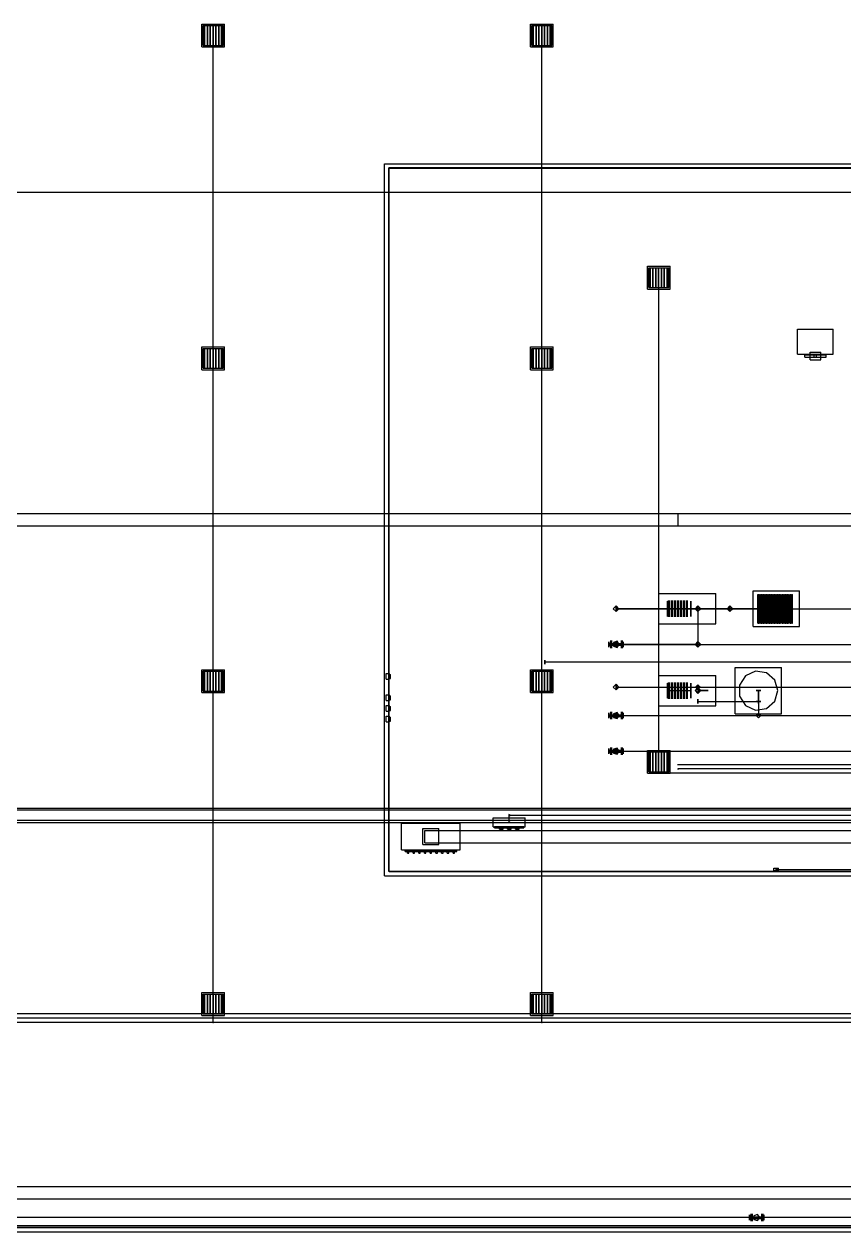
# Model space of a CAD drawing. Header units: millimetres. Extents: x 139000 to 377080, y -238120 to -178478.
# Drawn here: x 220372 to 243400, y -238000 to -204080 of the extents above; entities that cross this region are included whole.
import ezdxf

# ---------------------------------------------------------------- set-up
doc = ezdxf.new("R2010")
doc.units = ezdxf.units.MM

msp = doc.modelspace()

# ---------------------------------------------------------------- linework, layer by layer
at = {"layer": 'electrical'}
for p, q in [((225692.5, -204400), (225676.91, -204400)), ((225676.91, -204400), (225684.71, -204400)), ((225684.71, -204400), (225692.5, -204400)), ((225684.71, -232120), (225684.71, -204400)), ((234925.44, -204400), (234909.85, -204400)), ((234909.85, -204400), (234917.65, -204400)), ((234917.65, -204400), (234925.44, -204400)), ((234917.65, -232120), (234917.65, -204400)), ((238207.79, -211200), (238192.21, -211200)), ((238192.21, -211200), (238200, -211200)), ((238200, -211200), (238207.79, -211200)), ((238200, -225120), (238200, -211200)), ((238750, -224891.26), (238750, -224868.74)), ((238750, -224868.74), (238750, -224880)), ((238750, -224880), (238750, -224891.26)), ((277250, -224880), (238750, -224880)), ((238207.79, -225120), (238192.21, -225120)), ((238192.21, -225120), (238200, -225120)), ((238200, -225127.79), (238200, -225112.21)), ((238200, -225112.21), (238200, -225120)), ((238200, -225120), (238200, -225127.79)), ((285050, -225120), (238200, -225120)), ((238200, -225120), (238207.79, -225120)), ((238750, -225011.26), (238750, -224988.74)), ((238750, -224988.74), (238750, -225000)), ((238750, -225000), (238750, -225011.26)), ((277250, -225000), (238750, -225000)), ((238750, -225131.26), (238750, -225108.74)), ((238750, -225108.74), (238750, -225120)), ((238750, -225120), (238750, -225131.26)), ((277250, -225120), (238750, -225120)), ((139000, -226100), (377000, -226100)), ((139000, -226100), (377000, -226100)), ((139000, -226150), (377000, -226150)), ((139000, -226150), (377000, -226150)), ((377000, -226450), (139000, -226450)), ((377000, -226450), (139000, -226450)), ((139000, -226500), (377000, -226500)), ((139000, -226500), (377000, -226500)), ((233550, -226625), (233550, -226375)), ((233550, -226375), (234450, -226375)), ((234021.65, -226300), (233978.35, -226300)), ((233978.35, -226300), (234000, -226300)), ((234021.65, -226500), (233978.35, -226500)), ((233978.35, -226500), (234000, -226500)), ((234025, -226300), (233987.5, -226278.35)), ((233987.5, -226278.35), (233987.5, -226321.65)), ((233987.5, -226321.65), (234025, -226300)), ((234000, -226315.59), (234000, -226284.41)), ((234000, -226284.41), (234000, -226300)), ((234000, -226315.59), (234000, -226284.41)), ((234000, -226284.41), (234000, -226300)), ((234000, -226300), (377000, -226300)), ((234000, -226300), (234000, -226315.59)), ((234000, -226300), (377000, -226300)), ((234000, -226300), (234000, -226315.59)), ((234000, -226300), (234021.65, -226300)), ((234000, -226500), (234000, -226300)), ((234000, -226300), (234027, -226300)), ((234027, -226300), (234000, -226300)), ((234000, -226500), (234021.65, -226500)), ((234450, -226625), (234450, -226375)), ((233550, -226625), (234450, -226625)), ((233590, -226652.5), (233590, -226617.5)), ((233590, -226617.5), (234410, -226617.5)), ((233590, -226652.5), (234410, -226652.5)), ((233725, -226690), (233725, -226650)), ((233725, -226650), (233825, -226650)), ((233725, -226690), (233825, -226690)), ((233798.38, -226680), (233751.62, -226680)), ((233751.62, -226680), (233775, -226680)), ((233798.38, -226705), (233751.62, -226705)), ((233751.62, -226705), (233775, -226705)), ((233775, -226680), (233775, -226705)), ((233775, -226680), (233798.38, -226680)), ((233775, -226705), (233798.38, -226705)), ((233825, -226690), (233825, -226650)), ((233950, -226690), (233950, -226650)), ((233950, -226650), (234050, -226650)), ((233950, -226690), (234050, -226690)), ((234023.38, -226680), (233976.62, -226680)), ((233976.62, -226680), (234000, -226680)), ((234023.38, -226705), (233976.62, -226705)), ((233976.62, -226705), (234000, -226705)), ((234000, -226680), (234000, -226705)), ((234000, -226680), (234023.38, -226680)), ((234000, -226705), (234023.38, -226705)), ((234050, -226690), (234050, -226650)), ((234175, -226690), (234175, -226650)), ((234175, -226650), (234275, -226650)), ((234175, -226690), (234275, -226690)), ((234248.38, -226680), (234201.62, -226680)), ((234201.62, -226680), (234225, -226680)), ((234248.38, -226705), (234201.62, -226705)), ((234201.62, -226705), (234225, -226705)), ((234225, -226680), (234225, -226705)), ((234225, -226680), (234248.38, -226680)), ((234225, -226705), (234248.38, -226705)), ((234275, -226690), (234275, -226650)), ((234410, -226652.5), (234410, -226617.5)), ((241435, -227850), (241435, -227790)), ((241435, -227790), (241565, -227790)), ((241435, -227850), (241565, -227850)), ((241509, -227820), (241495.5, -227812.21)), ((241495.5, -227812.21), (241495.5, -227827.79)), ((241495.5, -227827.79), (241509, -227820)), ((241500, -227827.79), (241500, -227812.21)), ((241500, -227812.21), (241500, -227820)), ((241500, -227820), (285050, -227820)), ((241500, -227820), (241500, -227827.79)), ((241500, -227820), (241509.72, -227820)), ((241509.72, -227820), (241500, -227820)), ((241565, -227850), (241565, -227790)), ((334300, -231880), (181700, -231880)), ((334300, -232000), (181700, -232000)), ((366550, -232120), (179520, -232120)), ((334300, -232120), (181700, -232120)), ((225692.5, -232120), (225676.91, -232120)), ((225676.91, -232120), (225684.71, -232120)), ((225684.71, -232120), (225692.5, -232120)), ((234925.44, -232120), (234909.85, -232120)), ((234909.85, -232120), (234917.65, -232120)), ((234917.65, -232120), (234925.44, -232120)), ((192600, -237820), (366550, -237820))]:
    msp.add_line(p, q, dxfattribs=at)
at = {"layer": 'hvac'}
for p, q in [((181700, -217825), (334300, -217825)), ((238750, -218175), (238750, -217825)), ((238750, -217825), (277250, -217825)), ((181700, -218175), (334300, -218175)), ((238750, -218175), (277250, -218175)), ((230975, -227275), (230975, -226525)), ((230975, -226525), (232625, -226525)), ((232625, -227275), (232625, -226525)), ((231575, -227125), (231575, -226675)), ((231575, -226675), (232025, -226675)), ((231625, -227075), (231625, -226725)), ((231625, -226725), (258175, -226725)), ((232025, -227125), (232025, -226675)), ((231575, -227125), (232025, -227125)), ((231625, -227075), (258175, -227075)), ((230975, -227275), (232625, -227275)), ((231075, -227320), (231075, -227280)), ((231075, -227280), (232525, -227280)), ((231075, -227320), (232525, -227320)), ((231140, -227360), (231140, -227300)), ((231140, -227300), (231180, -227300)), ((231140, -227360), (231180, -227360)), ((231180, -227360), (231180, -227300)), ((231300, -227360), (231300, -227300)), ((231300, -227300), (231340, -227300)), ((231300, -227360), (231340, -227360)), ((231340, -227360), (231340, -227300)), ((231460, -227360), (231460, -227300)), ((231460, -227300), (231500, -227300)), ((231460, -227360), (231500, -227360)), ((231500, -227360), (231500, -227300)), ((231620, -227360), (231620, -227300)), ((231620, -227300), (231660, -227300)), ((231620, -227360), (231660, -227360)), ((231660, -227360), (231660, -227300)), ((231780, -227360), (231780, -227300)), ((231780, -227300), (231820, -227300)), ((231780, -227360), (231820, -227360)), ((231820, -227360), (231820, -227300)), ((231940, -227360), (231940, -227300)), ((231940, -227300), (231980, -227300)), ((231940, -227360), (231980, -227360)), ((231980, -227360), (231980, -227300)), ((232100, -227360), (232100, -227300)), ((232100, -227300), (232140, -227300)), ((232100, -227360), (232140, -227360)), ((232140, -227360), (232140, -227300)), ((232260, -227360), (232260, -227300)), ((232260, -227300), (232300, -227300)), ((232260, -227360), (232300, -227360)), ((232300, -227360), (232300, -227300)), ((232420, -227360), (232420, -227300)), ((232420, -227300), (232460, -227300)), ((232420, -227360), (232460, -227360)), ((232460, -227360), (232460, -227300)), ((232525, -227320), (232525, -227280)), ((150125, -236725), (258175, -236725)), ((150125, -237075), (258175, -237075))]:
    msp.add_line(p, q, dxfattribs=at)
at = {"layer": 'interiors'}
for p, q in [((230500, -228000), (230500, -208000)), ((230500, -208000), (285500, -208000)), ((285380, -208120), (230620, -208120)), ((230620, -227880), (230620, -208120)), ((230625, -227875), (230625, -208125)), ((230625, -208125), (285375, -208125)), ((242100, -213350), (242100, -212650)), ((242100, -212650), (243100, -212650)), ((243100, -213350), (243100, -212650)), ((242100, -213350), (243100, -213350)), ((242450, -213510), (242450, -213290)), ((242450, -213290), (242750, -213290)), ((242750, -213510), (242750, -213290)), ((242300, -213430), (242300, -213370)), ((242300, -213370), (242900, -213370)), ((242300, -213430), (242900, -213430)), ((242450, -213510), (242750, -213510)), ((242570, -213435), (242570, -213365)), ((242570, -213365), (242630, -213365)), ((242570, -213435), (242630, -213435)), ((242630, -213435), (242630, -213365)), ((242900, -213430), (242900, -213370)), ((285380, -227880), (230620, -227880)), ((256800, -227880), (230620, -227880)), ((230625, -227875), (285375, -227875)), ((230500, -228000), (256800, -228000)), ((230500, -228000), (285500, -228000)), ((149000, -238000), (256800, -238000)), ((149000, -238000), (367000, -238000)), ((366880, -237880), (149120, -237880)), ((256800, -237880), (149120, -237880)), ((149125, -237875), (366875, -237875))]:
    msp.add_line(p, q, dxfattribs=at)
at = {"layer": 'lighting'}
for p, q in [((225364.71, -204720), (225364.71, -204080)), ((225364.71, -204080), (226004.71, -204080)), ((225404.71, -204680), (225404.71, -204120)), ((225404.71, -204120), (225964.71, -204120)), ((225438.71, -204670), (225438.71, -204130)), ((225438.71, -204130), (225450.71, -204130)), ((225450.71, -204670), (225450.71, -204130)), ((225518.71, -204670), (225518.71, -204130)), ((225518.71, -204130), (225530.71, -204130)), ((225530.71, -204670), (225530.71, -204130)), ((225598.71, -204670), (225598.71, -204130)), ((225598.71, -204130), (225610.71, -204130)), ((225610.71, -204670), (225610.71, -204130)), ((225678.71, -204670), (225678.71, -204130)), ((225678.71, -204130), (225690.71, -204130)), ((225690.71, -204670), (225690.71, -204130)), ((225758.71, -204670), (225758.71, -204130)), ((225758.71, -204130), (225770.71, -204130)), ((225770.71, -204670), (225770.71, -204130)), ((225838.71, -204670), (225838.71, -204130)), ((225838.71, -204130), (225850.71, -204130)), ((225850.71, -204670), (225850.71, -204130)), ((225918.71, -204670), (225918.71, -204130)), ((225918.71, -204130), (225930.71, -204130)), ((225930.71, -204670), (225930.71, -204130)), ((225964.71, -204680), (225964.71, -204120)), ((226004.71, -204720), (226004.71, -204080)), ((234597.65, -204720), (234597.65, -204080)), ((234597.65, -204080), (235237.65, -204080)), ((234637.65, -204680), (234637.65, -204120)), ((234637.65, -204120), (235197.65, -204120)), ((234671.65, -204670), (234671.65, -204130)), ((234671.65, -204130), (234683.65, -204130)), ((234683.65, -204670), (234683.65, -204130)), ((234751.65, -204670), (234751.65, -204130)), ((234751.65, -204130), (234763.65, -204130)), ((234763.65, -204670), (234763.65, -204130)), ((234831.65, -204670), (234831.65, -204130)), ((234831.65, -204130), (234843.65, -204130)), ((234843.65, -204670), (234843.65, -204130)), ((234911.65, -204670), (234911.65, -204130)), ((234911.65, -204130), (234923.65, -204130)), ((234923.65, -204670), (234923.65, -204130)), ((234991.65, -204670), (234991.65, -204130)), ((234991.65, -204130), (235003.65, -204130)), ((235003.65, -204670), (235003.65, -204130)), ((235071.65, -204670), (235071.65, -204130)), ((235071.65, -204130), (235083.65, -204130)), ((235083.65, -204670), (235083.65, -204130)), ((235151.65, -204670), (235151.65, -204130)), ((235151.65, -204130), (235163.65, -204130)), ((235163.65, -204670), (235163.65, -204130)), ((235197.65, -204680), (235197.65, -204120)), ((235237.65, -204720), (235237.65, -204080)), ((225693.71, -204400), (225680.21, -204392.21)), ((225680.21, -204392.21), (225680.21, -204407.79)), ((225680.21, -204407.79), (225693.71, -204400)), ((234926.65, -204400), (234913.15, -204392.21)), ((234913.15, -204392.21), (234913.15, -204407.79)), ((234913.15, -204407.79), (234926.65, -204400)), ((225364.71, -204720), (226004.71, -204720)), ((225404.71, -204680), (225964.71, -204680)), ((225438.71, -204670), (225450.71, -204670)), ((225518.71, -204670), (225530.71, -204670)), ((225598.71, -204670), (225610.71, -204670)), ((225678.71, -204670), (225690.71, -204670)), ((225758.71, -204670), (225770.71, -204670)), ((225838.71, -204670), (225850.71, -204670)), ((225918.71, -204670), (225930.71, -204670)), ((234597.65, -204720), (235237.65, -204720)), ((234637.65, -204680), (235197.65, -204680)), ((234671.65, -204670), (234683.65, -204670)), ((234751.65, -204670), (234763.65, -204670)), ((234831.65, -204670), (234843.65, -204670)), ((234911.65, -204670), (234923.65, -204670)), ((234991.65, -204670), (235003.65, -204670)), ((235071.65, -204670), (235083.65, -204670)), ((235151.65, -204670), (235163.65, -204670)), ((237880, -211520), (237880, -210880)), ((237880, -210880), (238520, -210880)), ((237920, -211480), (237920, -210920)), ((237920, -210920), (238480, -210920)), ((237954, -211470), (237954, -210930)), ((237954, -210930), (237966, -210930)), ((237966, -211470), (237966, -210930)), ((238034, -211470), (238034, -210930)), ((238034, -210930), (238046, -210930)), ((238046, -211470), (238046, -210930)), ((238114, -211470), (238114, -210930)), ((238114, -210930), (238126, -210930)), ((238126, -211470), (238126, -210930)), ((238194, -211470), (238194, -210930)), ((238194, -210930), (238206, -210930)), ((238206, -211470), (238206, -210930)), ((238274, -211470), (238274, -210930)), ((238274, -210930), (238286, -210930)), ((238286, -211470), (238286, -210930)), ((238354, -211470), (238354, -210930)), ((238354, -210930), (238366, -210930)), ((238366, -211470), (238366, -210930)), ((238434, -211470), (238434, -210930)), ((238434, -210930), (238446, -210930)), ((238446, -211470), (238446, -210930)), ((238480, -211480), (238480, -210920)), ((238520, -211520), (238520, -210880)), ((238209, -211200), (238195.5, -211192.21)), ((238195.5, -211192.21), (238195.5, -211207.79)), ((238195.5, -211207.79), (238209, -211200)), ((237880, -211520), (238520, -211520)), ((237920, -211480), (238480, -211480)), ((237954, -211470), (237966, -211470)), ((238034, -211470), (238046, -211470)), ((238114, -211470), (238126, -211470)), ((238194, -211470), (238206, -211470)), ((238274, -211470), (238286, -211470)), ((238354, -211470), (238366, -211470)), ((238434, -211470), (238446, -211470)), ((225364.71, -213786.67), (225364.71, -213146.67)), ((225364.71, -213146.67), (226004.71, -213146.67)), ((225404.71, -213746.67), (225404.71, -213186.67)), ((225404.71, -213186.67), (225964.71, -213186.67)), ((225438.71, -213736.67), (225438.71, -213196.67)), ((225438.71, -213196.67), (225450.71, -213196.67)), ((225450.71, -213736.67), (225450.71, -213196.67)), ((225518.71, -213736.67), (225518.71, -213196.67)), ((225518.71, -213196.67), (225530.71, -213196.67)), ((225530.71, -213736.67), (225530.71, -213196.67)), ((225598.71, -213736.67), (225598.71, -213196.67)), ((225598.71, -213196.67), (225610.71, -213196.67)), ((225610.71, -213736.67), (225610.71, -213196.67)), ((225678.71, -213736.67), (225678.71, -213196.67)), ((225678.71, -213196.67), (225690.71, -213196.67)), ((225690.71, -213736.67), (225690.71, -213196.67)), ((225758.71, -213736.67), (225758.71, -213196.67)), ((225758.71, -213196.67), (225770.71, -213196.67)), ((225770.71, -213736.67), (225770.71, -213196.67)), ((225838.71, -213736.67), (225838.71, -213196.67)), ((225838.71, -213196.67), (225850.71, -213196.67)), ((225850.71, -213736.67), (225850.71, -213196.67)), ((225918.71, -213736.67), (225918.71, -213196.67)), ((225918.71, -213196.67), (225930.71, -213196.67)), ((225930.71, -213736.67), (225930.71, -213196.67)), ((225964.71, -213746.67), (225964.71, -213186.67)), ((226004.71, -213786.67), (226004.71, -213146.67)), ((234597.65, -213786.67), (234597.65, -213146.67)), ((234597.65, -213146.67), (235237.65, -213146.67)), ((234637.65, -213746.67), (234637.65, -213186.67)), ((234637.65, -213186.67), (235197.65, -213186.67)), ((234671.65, -213736.67), (234671.65, -213196.67)), ((234671.65, -213196.67), (234683.65, -213196.67)), ((234683.65, -213736.67), (234683.65, -213196.67)), ((234751.65, -213736.67), (234751.65, -213196.67)), ((234751.65, -213196.67), (234763.65, -213196.67)), ((234763.65, -213736.67), (234763.65, -213196.67)), ((234831.65, -213736.67), (234831.65, -213196.67)), ((234831.65, -213196.67), (234843.65, -213196.67)), ((234843.65, -213736.67), (234843.65, -213196.67)), ((234911.65, -213736.67), (234911.65, -213196.67)), ((234911.65, -213196.67), (234923.65, -213196.67)), ((234923.65, -213736.67), (234923.65, -213196.67)), ((234991.65, -213736.67), (234991.65, -213196.67)), ((234991.65, -213196.67), (235003.65, -213196.67)), ((235003.65, -213736.67), (235003.65, -213196.67)), ((235071.65, -213736.67), (235071.65, -213196.67)), ((235071.65, -213196.67), (235083.65, -213196.67)), ((235083.65, -213736.67), (235083.65, -213196.67)), ((235151.65, -213736.67), (235151.65, -213196.67)), ((235151.65, -213196.67), (235163.65, -213196.67)), ((235163.65, -213736.67), (235163.65, -213196.67)), ((235197.65, -213746.67), (235197.65, -213186.67)), ((235237.65, -213786.67), (235237.65, -213146.67)), ((225693.71, -213466.67), (225680.21, -213458.87)), ((225680.21, -213458.87), (225680.21, -213474.46)), ((225680.21, -213474.46), (225693.71, -213466.67)), ((234926.65, -213466.67), (234913.15, -213458.87)), ((234913.15, -213458.87), (234913.15, -213474.46)), ((234913.15, -213474.46), (234926.65, -213466.67)), ((225364.71, -213786.67), (226004.71, -213786.67)), ((225404.71, -213746.67), (225964.71, -213746.67)), ((225438.71, -213736.67), (225450.71, -213736.67)), ((225518.71, -213736.67), (225530.71, -213736.67)), ((225598.71, -213736.67), (225610.71, -213736.67)), ((225678.71, -213736.67), (225690.71, -213736.67)), ((225758.71, -213736.67), (225770.71, -213736.67)), ((225838.71, -213736.67), (225850.71, -213736.67)), ((225918.71, -213736.67), (225930.71, -213736.67)), ((234597.65, -213786.67), (235237.65, -213786.67)), ((234637.65, -213746.67), (235197.65, -213746.67)), ((234671.65, -213736.67), (234683.65, -213736.67)), ((234751.65, -213736.67), (234763.65, -213736.67)), ((234831.65, -213736.67), (234843.65, -213736.67)), ((234911.65, -213736.67), (234923.65, -213736.67)), ((234991.65, -213736.67), (235003.65, -213736.67)), ((235071.65, -213736.67), (235083.65, -213736.67)), ((235151.65, -213736.67), (235163.65, -213736.67)), ((225364.71, -222853.33), (225364.71, -222213.33)), ((225364.71, -222213.33), (226004.71, -222213.33)), ((225404.71, -222813.33), (225404.71, -222253.33)), ((225404.71, -222253.33), (225964.71, -222253.33)), ((225438.71, -222803.33), (225438.71, -222263.33)), ((225438.71, -222263.33), (225450.71, -222263.33)), ((225450.71, -222803.33), (225450.71, -222263.33)), ((225518.71, -222803.33), (225518.71, -222263.33)), ((225518.71, -222263.33), (225530.71, -222263.33)), ((225530.71, -222803.33), (225530.71, -222263.33)), ((225598.71, -222803.33), (225598.71, -222263.33)), ((225598.71, -222263.33), (225610.71, -222263.33)), ((225610.71, -222803.33), (225610.71, -222263.33)), ((225678.71, -222803.33), (225678.71, -222263.33)), ((225678.71, -222263.33), (225690.71, -222263.33)), ((225690.71, -222803.33), (225690.71, -222263.33)), ((225758.71, -222803.33), (225758.71, -222263.33)), ((225758.71, -222263.33), (225770.71, -222263.33)), ((225770.71, -222803.33), (225770.71, -222263.33)), ((225838.71, -222803.33), (225838.71, -222263.33)), ((225838.71, -222263.33), (225850.71, -222263.33)), ((225850.71, -222803.33), (225850.71, -222263.33)), ((225918.71, -222803.33), (225918.71, -222263.33)), ((225918.71, -222263.33), (225930.71, -222263.33)), ((225930.71, -222803.33), (225930.71, -222263.33)), ((225964.71, -222813.33), (225964.71, -222253.33)), ((226004.71, -222853.33), (226004.71, -222213.33)), ((234597.65, -222853.33), (234597.65, -222213.33)), ((234597.65, -222213.33), (235237.65, -222213.33)), ((234637.65, -222813.33), (234637.65, -222253.33)), ((234637.65, -222253.33), (235197.65, -222253.33)), ((234671.65, -222803.33), (234671.65, -222263.33)), ((234671.65, -222263.33), (234683.65, -222263.33)), ((234683.65, -222803.33), (234683.65, -222263.33)), ((234751.65, -222803.33), (234751.65, -222263.33)), ((234751.65, -222263.33), (234763.65, -222263.33)), ((234763.65, -222803.33), (234763.65, -222263.33)), ((234831.65, -222803.33), (234831.65, -222263.33)), ((234831.65, -222263.33), (234843.65, -222263.33)), ((234843.65, -222803.33), (234843.65, -222263.33)), ((234911.65, -222803.33), (234911.65, -222263.33)), ((234911.65, -222263.33), (234923.65, -222263.33)), ((234923.65, -222803.33), (234923.65, -222263.33)), ((234991.65, -222803.33), (234991.65, -222263.33)), ((234991.65, -222263.33), (235003.65, -222263.33)), ((235003.65, -222803.33), (235003.65, -222263.33)), ((235071.65, -222803.33), (235071.65, -222263.33)), ((235071.65, -222263.33), (235083.65, -222263.33)), ((235083.65, -222803.33), (235083.65, -222263.33)), ((235151.65, -222803.33), (235151.65, -222263.33)), ((235151.65, -222263.33), (235163.65, -222263.33)), ((235163.65, -222803.33), (235163.65, -222263.33)), ((235197.65, -222813.33), (235197.65, -222253.33)), ((235237.65, -222853.33), (235237.65, -222213.33)), ((225364.71, -222853.33), (226004.71, -222853.33)), ((225404.71, -222813.33), (225964.71, -222813.33)), ((225438.71, -222803.33), (225450.71, -222803.33)), ((225518.71, -222803.33), (225530.71, -222803.33)), ((225598.71, -222803.33), (225610.71, -222803.33)), ((225678.71, -222803.33), (225690.71, -222803.33)), ((225693.71, -222533.33), (225680.21, -222525.54)), ((225680.21, -222525.54), (225680.21, -222541.13)), ((225680.21, -222541.13), (225693.71, -222533.33)), ((225758.71, -222803.33), (225770.71, -222803.33)), ((225838.71, -222803.33), (225850.71, -222803.33)), ((225918.71, -222803.33), (225930.71, -222803.33)), ((234597.65, -222853.33), (235237.65, -222853.33)), ((234637.65, -222813.33), (235197.65, -222813.33)), ((234671.65, -222803.33), (234683.65, -222803.33)), ((234751.65, -222803.33), (234763.65, -222803.33)), ((234831.65, -222803.33), (234843.65, -222803.33)), ((234911.65, -222803.33), (234923.65, -222803.33)), ((234926.65, -222533.33), (234913.15, -222525.54)), ((234913.15, -222525.54), (234913.15, -222541.13)), ((234913.15, -222541.13), (234926.65, -222533.33)), ((234991.65, -222803.33), (235003.65, -222803.33)), ((235071.65, -222803.33), (235083.65, -222803.33)), ((235151.65, -222803.33), (235163.65, -222803.33)), ((237880, -225120), (237880, -224480)), ((237880, -224480), (238520, -224480)), ((237920, -225080), (237920, -224520)), ((237920, -224520), (238480, -224520)), ((237954, -225070), (237954, -224530)), ((237954, -224530), (237966, -224530)), ((237966, -225070), (237966, -224530)), ((238034, -225070), (238034, -224530)), ((238034, -224530), (238046, -224530)), ((238046, -225070), (238046, -224530)), ((238114, -225070), (238114, -224530)), ((238114, -224530), (238126, -224530)), ((238126, -225070), (238126, -224530)), ((238194, -225070), (238194, -224530)), ((238194, -224530), (238206, -224530)), ((238206, -225070), (238206, -224530)), ((238274, -225070), (238274, -224530)), ((238274, -224530), (238286, -224530)), ((238286, -225070), (238286, -224530)), ((238354, -225070), (238354, -224530)), ((238354, -224530), (238366, -224530)), ((238366, -225070), (238366, -224530)), ((238434, -225070), (238434, -224530)), ((238434, -224530), (238446, -224530)), ((238446, -225070), (238446, -224530)), ((238480, -225080), (238480, -224520)), ((238520, -225120), (238520, -224480)), ((238209, -224800), (238195.5, -224792.21)), ((238195.5, -224792.21), (238195.5, -224807.79)), ((238195.5, -224807.79), (238209, -224800)), ((237880, -225120), (238520, -225120)), ((237920, -225080), (238480, -225080)), ((237954, -225070), (237966, -225070)), ((238034, -225070), (238046, -225070)), ((238114, -225070), (238126, -225070)), ((238194, -225070), (238206, -225070)), ((238274, -225070), (238286, -225070)), ((238354, -225070), (238366, -225070)), ((238434, -225070), (238446, -225070)), ((225364.71, -231920), (225364.71, -231280)), ((225364.71, -231280), (226004.71, -231280)), ((225404.71, -231880), (225404.71, -231320)), ((225404.71, -231320), (225964.71, -231320)), ((225438.71, -231870), (225438.71, -231330)), ((225438.71, -231330), (225450.71, -231330)), ((225450.71, -231870), (225450.71, -231330)), ((225518.71, -231870), (225518.71, -231330)), ((225518.71, -231330), (225530.71, -231330)), ((225530.71, -231870), (225530.71, -231330)), ((225598.71, -231870), (225598.71, -231330)), ((225598.71, -231330), (225610.71, -231330)), ((225610.71, -231870), (225610.71, -231330)), ((225678.71, -231870), (225678.71, -231330)), ((225678.71, -231330), (225690.71, -231330)), ((225690.71, -231870), (225690.71, -231330)), ((225758.71, -231870), (225758.71, -231330)), ((225758.71, -231330), (225770.71, -231330)), ((225770.71, -231870), (225770.71, -231330)), ((225838.71, -231870), (225838.71, -231330)), ((225838.71, -231330), (225850.71, -231330)), ((225850.71, -231870), (225850.71, -231330)), ((225918.71, -231870), (225918.71, -231330)), ((225918.71, -231330), (225930.71, -231330)), ((225930.71, -231870), (225930.71, -231330)), ((225964.71, -231880), (225964.71, -231320)), ((226004.71, -231920), (226004.71, -231280)), ((234597.65, -231920), (234597.65, -231280)), ((234597.65, -231280), (235237.65, -231280)), ((234637.65, -231880), (234637.65, -231320)), ((234637.65, -231320), (235197.65, -231320)), ((234671.65, -231870), (234671.65, -231330)), ((234671.65, -231330), (234683.65, -231330)), ((234683.65, -231870), (234683.65, -231330)), ((234751.65, -231870), (234751.65, -231330)), ((234751.65, -231330), (234763.65, -231330)), ((234763.65, -231870), (234763.65, -231330)), ((234831.65, -231870), (234831.65, -231330)), ((234831.65, -231330), (234843.65, -231330)), ((234843.65, -231870), (234843.65, -231330)), ((234911.65, -231870), (234911.65, -231330)), ((234911.65, -231330), (234923.65, -231330)), ((234923.65, -231870), (234923.65, -231330)), ((234991.65, -231870), (234991.65, -231330)), ((234991.65, -231330), (235003.65, -231330)), ((235003.65, -231870), (235003.65, -231330)), ((235071.65, -231870), (235071.65, -231330)), ((235071.65, -231330), (235083.65, -231330)), ((235083.65, -231870), (235083.65, -231330)), ((235151.65, -231870), (235151.65, -231330)), ((235151.65, -231330), (235163.65, -231330)), ((235163.65, -231870), (235163.65, -231330)), ((235197.65, -231880), (235197.65, -231320)), ((235237.65, -231920), (235237.65, -231280)), ((225693.71, -231600), (225680.21, -231592.21)), ((225680.21, -231592.21), (225680.21, -231607.79)), ((225680.21, -231607.79), (225693.71, -231600)), ((234926.65, -231600), (234913.15, -231592.21)), ((234913.15, -231592.21), (234913.15, -231607.79)), ((234913.15, -231607.79), (234926.65, -231600)), ((225364.71, -231920), (226004.71, -231920)), ((225404.71, -231880), (225964.71, -231880)), ((225438.71, -231870), (225450.71, -231870)), ((225518.71, -231870), (225530.71, -231870)), ((225598.71, -231870), (225610.71, -231870)), ((225678.71, -231870), (225690.71, -231870)), ((225758.71, -231870), (225770.71, -231870)), ((225838.71, -231870), (225850.71, -231870)), ((225918.71, -231870), (225930.71, -231870)), ((234597.65, -231920), (235237.65, -231920)), ((234637.65, -231880), (235197.65, -231880)), ((234671.65, -231870), (234683.65, -231870)), ((234751.65, -231870), (234763.65, -231870)), ((234831.65, -231870), (234843.65, -231870)), ((234911.65, -231870), (234923.65, -231870)), ((234991.65, -231870), (235003.65, -231870)), ((235071.65, -231870), (235083.65, -231870)), ((235151.65, -231870), (235163.65, -231870))]:
    msp.add_line(p, q, dxfattribs=at)
at = {"layer": 'sensors'}
for p, q in [((230540, -222480), (230540, -222320)), ((230540, -222320), (230640, -222320)), ((230540, -222480), (230640, -222480)), ((230640, -222480), (230640, -222320)), ((230645, -222455), (230645, -222345)), ((230645, -222345), (230665, -222345)), ((230645, -222455), (230665, -222455)), ((230665, -222455), (230665, -222345)), ((230540, -223080), (230540, -222920)), ((230540, -222920), (230640, -222920)), ((230540, -223080), (230640, -223080)), ((230640, -223080), (230640, -222920)), ((230645, -223055), (230645, -222945)), ((230645, -222945), (230665, -222945)), ((230645, -223055), (230665, -223055)), ((230665, -223055), (230665, -222945)), ((230540, -223380), (230540, -223220)), ((230540, -223220), (230640, -223220)), ((230540, -223380), (230640, -223380)), ((230540, -223680), (230540, -223520)), ((230540, -223520), (230640, -223520)), ((230640, -223380), (230640, -223220)), ((230640, -223680), (230640, -223520)), ((230645, -223355), (230645, -223245)), ((230645, -223245), (230665, -223245)), ((230645, -223355), (230665, -223355)), ((230665, -223355), (230665, -223245)), ((230540, -223680), (230640, -223680)), ((230645, -223655), (230645, -223545)), ((230645, -223545), (230665, -223545)), ((230645, -223655), (230665, -223655)), ((230665, -223655), (230665, -223545))]:
    msp.add_line(p, q, dxfattribs=at)
at = {"layer": 'water'}
for p, q in [((197310, -208800), (260250, -208800)), ((238200, -220925), (238200, -220075)), ((238200, -220075), (239800, -220075)), ((239800, -220925), (239800, -220075)), ((240850, -221000), (240850, -220000)), ((240850, -220000), (242150, -220000)), ((240987.5, -220900), (240987.5, -220100)), ((240987.5, -220100), (241012.5, -220100)), ((241012.5, -220900), (241012.5, -220100)), ((241032.5, -220900), (241032.5, -220100)), ((241032.5, -220100), (241057.5, -220100)), ((241057.5, -220900), (241057.5, -220100)), ((241077.5, -220900), (241077.5, -220100)), ((241077.5, -220100), (241102.5, -220100)), ((241102.5, -220900), (241102.5, -220100)), ((241122.5, -220900), (241122.5, -220100)), ((241122.5, -220100), (241147.5, -220100)), ((241147.5, -220900), (241147.5, -220100)), ((241167.5, -220900), (241167.5, -220100)), ((241167.5, -220100), (241192.5, -220100)), ((241192.5, -220900), (241192.5, -220100)), ((241212.5, -220900), (241212.5, -220100)), ((241212.5, -220100), (241237.5, -220100)), ((241237.5, -220900), (241237.5, -220100)), ((241257.5, -220900), (241257.5, -220100)), ((241257.5, -220100), (241282.5, -220100)), ((241282.5, -220900), (241282.5, -220100)), ((241302.5, -220900), (241302.5, -220100)), ((241302.5, -220100), (241327.5, -220100)), ((241327.5, -220900), (241327.5, -220100)), ((241347.5, -220900), (241347.5, -220100)), ((241347.5, -220100), (241372.5, -220100)), ((241372.5, -220900), (241372.5, -220100)), ((241392.5, -220900), (241392.5, -220100)), ((241392.5, -220100), (241417.5, -220100)), ((241417.5, -220900), (241417.5, -220100)), ((241437.5, -220900), (241437.5, -220100)), ((241437.5, -220100), (241462.5, -220100)), ((241462.5, -220900), (241462.5, -220100)), ((241482.5, -220900), (241482.5, -220100)), ((241482.5, -220100), (241507.5, -220100)), ((241507.5, -220900), (241507.5, -220100)), ((241527.5, -220900), (241527.5, -220100)), ((241527.5, -220100), (241552.5, -220100)), ((241552.5, -220900), (241552.5, -220100)), ((241572.5, -220900), (241572.5, -220100)), ((241572.5, -220100), (241597.5, -220100)), ((241597.5, -220900), (241597.5, -220100)), ((241617.5, -220900), (241617.5, -220100)), ((241617.5, -220100), (241642.5, -220100)), ((241642.5, -220900), (241642.5, -220100)), ((241662.5, -220900), (241662.5, -220100)), ((241662.5, -220100), (241687.5, -220100)), ((241687.5, -220900), (241687.5, -220100)), ((241707.5, -220900), (241707.5, -220100)), ((241707.5, -220100), (241732.5, -220100)), ((241732.5, -220900), (241732.5, -220100)), ((241752.5, -220900), (241752.5, -220100)), ((241752.5, -220100), (241777.5, -220100)), ((241777.5, -220900), (241777.5, -220100)), ((241797.5, -220900), (241797.5, -220100)), ((241797.5, -220100), (241822.5, -220100)), ((241822.5, -220900), (241822.5, -220100)), ((241842.5, -220900), (241842.5, -220100)), ((241842.5, -220100), (241867.5, -220100)), ((241867.5, -220900), (241867.5, -220100)), ((241887.5, -220900), (241887.5, -220100)), ((241887.5, -220100), (241912.5, -220100)), ((241912.5, -220900), (241912.5, -220100)), ((241932.5, -220900), (241932.5, -220100)), ((241932.5, -220100), (241957.5, -220100)), ((241957.5, -220900), (241957.5, -220100)), ((242150, -221000), (242150, -220000)), ((237000, -220420), (236920, -220500)), ((237000, -220500), (237000, -220420)), ((237000, -220420), (237000, -220500)), ((237080, -220500), (237000, -220420)), ((237000, -220500), (237000, -220420)), ((237000, -220420), (237000, -220500)), ((238450, -220404.55), (238450, -220285.52)), ((238450, -220285.52), (238450, -220328)), ((238450, -220328), (238450, -220500)), ((238450, -220595.45), (238450, -220404.55)), ((238470, -220398.04), (238470, -220270.89)), ((238470, -220270.89), (238470, -220316.27)), ((238470, -220316.27), (238470, -220500)), ((238470, -220601.96), (238470, -220398.04)), ((238488, -220398.04), (238488, -220270.89)), ((238488, -220270.89), (238488, -220316.27)), ((238488, -220316.27), (238488, -220500)), ((238488, -220601.96), (238488, -220398.04)), ((238555, -220398.04), (238555, -220270.89)), ((238555, -220270.89), (238555, -220316.27)), ((238555, -220316.27), (238555, -220500)), ((238555, -220601.96), (238555, -220398.04)), ((238573, -220398.04), (238573, -220270.89)), ((238573, -220270.89), (238573, -220316.27)), ((238573, -220316.27), (238573, -220500)), ((238573, -220601.96), (238573, -220398.04)), ((238640, -220398.04), (238640, -220270.89)), ((238640, -220270.89), (238640, -220316.27)), ((238640, -220316.27), (238640, -220500)), ((238640, -220601.96), (238640, -220398.04)), ((238658, -220398.04), (238658, -220270.89)), ((238658, -220270.89), (238658, -220316.27)), ((238658, -220316.27), (238658, -220500)), ((238658, -220601.96), (238658, -220398.04)), ((238725, -220398.04), (238725, -220270.89)), ((238725, -220270.89), (238725, -220316.27)), ((238725, -220316.27), (238725, -220500)), ((238725, -220601.96), (238725, -220398.04)), ((238743, -220398.04), (238743, -220270.89)), ((238743, -220270.89), (238743, -220316.27)), ((238743, -220316.27), (238743, -220500)), ((238743, -220601.96), (238743, -220398.04)), ((238810, -220398.04), (238810, -220270.89)), ((238810, -220270.89), (238810, -220316.27)), ((238810, -220316.27), (238810, -220500)), ((238810, -220601.96), (238810, -220398.04)), ((238828, -220398.04), (238828, -220270.89)), ((238828, -220270.89), (238828, -220316.27)), ((238828, -220316.27), (238828, -220500)), ((238828, -220601.96), (238828, -220398.04)), ((238895, -220398.04), (238895, -220270.89)), ((238895, -220270.89), (238895, -220316.27)), ((238895, -220316.27), (238895, -220500)), ((238895, -220601.96), (238895, -220398.04)), ((238913, -220398.04), (238913, -220270.89)), ((238913, -220270.89), (238913, -220316.27)), ((238913, -220316.27), (238913, -220500)), ((238913, -220601.96), (238913, -220398.04)), ((238980, -220398.04), (238980, -220270.89)), ((238980, -220270.89), (238980, -220316.27)), ((238980, -220316.27), (238980, -220500)), ((238980, -220601.96), (238980, -220398.04)), ((238998, -220398.04), (238998, -220270.89)), ((238998, -220270.89), (238998, -220316.27)), ((238998, -220316.27), (238998, -220500)), ((238998, -220601.96), (238998, -220398.04)), ((239100, -220404.55), (239100, -220285.52)), ((239100, -220285.52), (239100, -220328)), ((239100, -220328), (239100, -220500)), ((239100, -220595.45), (239100, -220404.55)), ((239300, -220420), (239220, -220500)), ((239380, -220500), (239300, -220420)), ((239300, -220500), (239300, -220420)), ((239300, -220420), (239300, -220500)), ((240120, -220500), (240200, -220420)), ((240200, -220500), (240200, -220420)), ((240200, -220420), (240200, -220500)), ((240200, -220420), (240280, -220500)), ((241500, -220420), (241420, -220500)), ((241580, -220500), (241500, -220420)), ((241500, -220500), (241500, -220420)), ((241500, -220420), (241500, -220500)), ((236920, -220500), (237000, -220580)), ((237000, -220500), (237000, -220580)), ((237000, -220580), (237000, -220500)), ((241500, -220500), (237000, -220500)), ((237000, -220580), (237080, -220500)), ((237000, -220500), (377000, -220500)), ((237000, -220500), (237000, -220580)), ((237000, -220580), (237000, -220500)), ((238450, -220500), (239100, -220500)), ((238450, -220500), (238450, -220672)), ((238450, -220714.48), (238450, -220595.45)), ((238450, -220672), (238450, -220714.48)), ((238470, -220500), (238488, -220500)), ((238470, -220500), (238470, -220683.73)), ((238470, -220729.11), (238470, -220601.96)), ((238470, -220683.73), (238470, -220729.11)), ((238488, -220500), (238488, -220683.73)), ((238488, -220729.11), (238488, -220601.96)), ((238488, -220683.73), (238488, -220729.11)), ((238555, -220500), (238573, -220500)), ((238555, -220500), (238555, -220683.73)), ((238555, -220729.11), (238555, -220601.96)), ((238555, -220683.73), (238555, -220729.11)), ((238573, -220500), (238573, -220683.73)), ((238573, -220729.11), (238573, -220601.96)), ((238573, -220683.73), (238573, -220729.11)), ((238640, -220500), (238658, -220500)), ((238640, -220500), (238640, -220683.73)), ((238640, -220729.11), (238640, -220601.96)), ((238640, -220683.73), (238640, -220729.11)), ((238658, -220500), (238658, -220683.73)), ((238658, -220729.11), (238658, -220601.96)), ((238658, -220683.73), (238658, -220729.11)), ((238725, -220500), (238743, -220500)), ((238725, -220500), (238725, -220683.73)), ((238725, -220729.11), (238725, -220601.96)), ((238725, -220683.73), (238725, -220729.11)), ((238743, -220500), (238743, -220683.73)), ((238743, -220729.11), (238743, -220601.96)), ((238743, -220683.73), (238743, -220729.11)), ((238810, -220500), (238828, -220500)), ((238810, -220500), (238810, -220683.73)), ((238810, -220729.11), (238810, -220601.96)), ((238810, -220683.73), (238810, -220729.11)), ((238828, -220500), (238828, -220683.73)), ((238828, -220729.11), (238828, -220601.96)), ((238828, -220683.73), (238828, -220729.11)), ((238895, -220500), (238913, -220500)), ((238895, -220500), (238895, -220683.73)), ((238895, -220729.11), (238895, -220601.96)), ((238895, -220683.73), (238895, -220729.11)), ((238913, -220500), (238913, -220683.73)), ((238913, -220729.11), (238913, -220601.96)), ((238913, -220683.73), (238913, -220729.11)), ((238980, -220500), (238998, -220500)), ((238980, -220500), (238980, -220683.73)), ((238980, -220729.11), (238980, -220601.96)), ((238980, -220683.73), (238980, -220729.11)), ((238998, -220500), (238998, -220683.73)), ((238998, -220729.11), (238998, -220601.96)), ((238998, -220683.73), (238998, -220729.11)), ((239100, -220500), (239100, -220672)), ((239100, -220714.48), (239100, -220595.45)), ((239100, -220672), (239100, -220714.48)), ((239220, -220500), (239300, -220580)), ((239300, -220500), (239220, -220500)), ((239220, -220500), (239300, -220500)), ((239300, -220500), (239505.06, -220500)), ((239505.06, -220500), (239300, -220500)), ((239300, -220580), (239380, -220500)), ((239300, -220500), (239300, -221500)), ((239300, -220500), (239380, -220500)), ((239380, -220500), (239300, -220500)), ((239300, -220500), (239300, -220580)), ((239300, -220580), (239300, -220500)), ((240200, -220500), (239300, -220500)), ((239505.06, -220500), (239590, -220500)), ((239590, -220500), (239505.06, -220500)), ((240200, -220580), (240120, -220500)), ((240200, -220500), (240200, -220580)), ((240200, -220580), (240200, -220500)), ((241500, -220500), (240200, -220500)), ((240280, -220500), (240200, -220580)), ((240200, -220500), (240274.82, -220500)), ((240274.82, -220500), (240200, -220500)), ((240274.82, -220500), (240274.82, -220500)), ((241420, -220500), (241500, -220580)), ((241500, -220580), (241580, -220500)), ((241500, -220500), (241500, -220580)), ((241500, -220580), (241500, -220500)), ((241500, -220500), (241574.82, -220500)), ((241574.82, -220500), (241500, -220500)), ((241574.82, -220500), (241574.82, -220500)), ((238200, -220925), (239800, -220925)), ((240850, -221000), (242150, -221000)), ((240987.5, -220900), (241012.5, -220900)), ((241032.5, -220900), (241057.5, -220900)), ((241077.5, -220900), (241102.5, -220900)), ((241122.5, -220900), (241147.5, -220900)), ((241167.5, -220900), (241192.5, -220900)), ((241212.5, -220900), (241237.5, -220900)), ((241257.5, -220900), (241282.5, -220900)), ((241302.5, -220900), (241327.5, -220900)), ((241347.5, -220900), (241372.5, -220900)), ((241392.5, -220900), (241417.5, -220900)), ((241437.5, -220900), (241462.5, -220900)), ((241482.5, -220900), (241507.5, -220900)), ((241527.5, -220900), (241552.5, -220900)), ((241572.5, -220900), (241597.5, -220900)), ((241617.5, -220900), (241642.5, -220900)), ((241662.5, -220900), (241687.5, -220900)), ((241707.5, -220900), (241732.5, -220900)), ((241752.5, -220900), (241777.5, -220900)), ((241797.5, -220900), (241822.5, -220900)), ((241842.5, -220900), (241867.5, -220900)), ((241887.5, -220900), (241912.5, -220900)), ((241932.5, -220900), (241957.5, -220900)), ((236800, -221500), (236800, -221425)), ((236800, -221425), (236800, -221500)), ((236810, -221525), (236810, -221475)), ((236810, -221475), (237190, -221475)), ((236850, -221435.34), (236850, -221395.38)), ((236850, -221395.38), (236850, -221500)), ((236850, -221564.66), (236850, -221435.34)), ((236875, -221435.34), (236875, -221395.38)), ((236875, -221395.38), (236875, -221500)), ((236875, -221564.66), (236875, -221435.34)), ((237000, -221420), (236920, -221500)), ((237027.81, -221414.4), (236927.19, -221447.1)), ((236927.19, -221447.1), (236927.19, -221552.9)), ((237000, -221500), (237000, -221420)), ((237000, -221420), (237000, -221500)), ((237080, -221500), (237000, -221420)), ((237000, -221500), (237000, -221420)), ((237000, -221420), (237000, -221500)), ((237090, -221500), (237027.81, -221414.4)), ((237150, -221435.34), (237150, -221395.38)), ((237150, -221395.38), (237150, -221500)), ((237150, -221564.66), (237150, -221435.34)), ((237175, -221435.34), (237175, -221395.38)), ((237175, -221395.38), (237175, -221500)), ((237175, -221564.66), (237175, -221435.34)), ((237190, -221525), (237190, -221475)), ((237200, -221500), (237200, -221425)), ((237200, -221425), (237200, -221500)), ((239300, -221420), (239220, -221500)), ((239380, -221500), (239300, -221420)), ((239300, -221500), (239300, -221420)), ((239300, -221420), (239300, -221500)), ((236800, -221500), (237200, -221500)), ((236800, -221500), (236800, -221575)), ((236800, -221575), (236800, -221500)), ((236810, -221525), (237190, -221525)), ((236850, -221500), (236875, -221500)), ((236850, -221500), (236850, -221604.62)), ((236850, -221604.62), (236850, -221564.66)), ((236875, -221500), (236875, -221604.62)), ((236875, -221604.62), (236875, -221564.66)), ((236920, -221500), (237000, -221580)), ((236927.19, -221552.9), (237027.81, -221585.6)), ((237000, -221500), (237000, -221580)), ((237000, -221580), (237000, -221500)), ((239300, -221500), (237000, -221500)), ((237000, -221580), (237080, -221500)), ((237000, -221500), (377000, -221500)), ((237000, -221500), (237000, -221580)), ((237000, -221580), (237000, -221500)), ((237027.81, -221585.6), (237090, -221500)), ((237150, -221500), (237175, -221500)), ((237150, -221500), (237150, -221604.62)), ((237150, -221604.62), (237150, -221564.66)), ((237175, -221500), (237175, -221604.62)), ((237175, -221604.62), (237175, -221564.66)), ((237200, -221500), (237200, -221575)), ((237200, -221575), (237200, -221500)), ((239300, -221500), (239220, -221500)), ((239220, -221500), (239300, -221500)), ((239220, -221500), (239300, -221580)), ((239300, -221500), (239380, -221500)), ((239380, -221500), (239300, -221500)), ((239300, -221580), (239380, -221500)), ((239300, -221500), (239300, -221580)), ((239300, -221580), (239300, -221500)), ((239300, -221500), (239374.82, -221500)), ((239374.82, -221500), (239300, -221500)), ((239374.82, -221500), (239374.82, -221500)), ((235000, -222000), (235000, -221945)), ((235000, -221945), (235000, -222000)), ((235000, -222000), (235000, -222055)), ((235000, -222055), (235000, -222000)), ((284450, -222000), (235000, -222000)), ((240350, -223450), (240350, -222150)), ((240350, -222150), (241650, -222150)), ((241650, -223450), (241650, -222150)), ((238200, -223225), (238200, -222375)), ((238200, -222375), (239800, -222375)), ((239800, -223225), (239800, -222375)), ((240639.83, -222384.34), (240472.28, -222645.05)), ((240921.73, -222255.6), (240639.83, -222384.34)), ((241228.48, -222299.7), (240921.73, -222255.6)), ((241462.69, -222502.65), (241228.48, -222299.7)), ((241550, -222800), (241462.69, -222502.65)), ((237000, -222620), (236920, -222700)), ((236920, -222700), (237000, -222780)), ((237080, -222700), (237000, -222620)), ((237000, -222700), (237000, -222620)), ((237000, -222620), (237000, -222700)), ((237000, -222700), (237000, -222635)), ((237000, -222635), (237000, -222700)), ((237000, -222700), (239300, -222700)), ((237000, -222700), (237000, -222765)), ((237000, -222765), (237000, -222700)), ((237000, -222780), (237080, -222700)), ((237000, -222700), (377000, -222700)), ((237000, -222700), (237000, -222780)), ((237000, -222780), (237000, -222700)), ((238450, -222704.55), (238450, -222585.52)), ((238450, -222585.52), (238450, -222628)), ((238450, -222628), (238450, -222800)), ((238450, -222895.45), (238450, -222704.55)), ((238450, -222800), (239100, -222800)), ((238450, -222800), (238450, -222972)), ((238470, -222698.04), (238470, -222570.89)), ((238470, -222570.89), (238470, -222616.27)), ((238470, -222616.27), (238470, -222800)), ((238470, -222901.96), (238470, -222698.04)), ((238470, -222800), (238488, -222800)), ((238470, -222800), (238470, -222983.73)), ((238488, -222698.04), (238488, -222570.89)), ((238488, -222570.89), (238488, -222616.27)), ((238488, -222616.27), (238488, -222800)), ((238488, -222901.96), (238488, -222698.04)), ((238488, -222800), (238488, -222983.73)), ((238555, -222698.04), (238555, -222570.89)), ((238555, -222570.89), (238555, -222616.27)), ((238555, -222616.27), (238555, -222800)), ((238555, -222901.96), (238555, -222698.04)), ((238555, -222800), (238573, -222800)), ((238555, -222800), (238555, -222983.73)), ((238573, -222698.04), (238573, -222570.89)), ((238573, -222570.89), (238573, -222616.27)), ((238573, -222616.27), (238573, -222800)), ((238573, -222901.96), (238573, -222698.04)), ((238573, -222800), (238573, -222983.73)), ((238640, -222698.04), (238640, -222570.89)), ((238640, -222570.89), (238640, -222616.27)), ((238640, -222616.27), (238640, -222800)), ((238640, -222901.96), (238640, -222698.04)), ((238640, -222800), (238658, -222800)), ((238640, -222800), (238640, -222983.73)), ((238658, -222698.04), (238658, -222570.89)), ((238658, -222570.89), (238658, -222616.27)), ((238658, -222616.27), (238658, -222800)), ((238658, -222901.96), (238658, -222698.04)), ((238658, -222800), (238658, -222983.73)), ((238725, -222698.04), (238725, -222570.89)), ((238725, -222570.89), (238725, -222616.27)), ((238725, -222616.27), (238725, -222800)), ((238725, -222901.96), (238725, -222698.04)), ((238725, -222800), (238743, -222800)), ((238725, -222800), (238725, -222983.73)), ((238743, -222698.04), (238743, -222570.89)), ((238743, -222570.89), (238743, -222616.27)), ((238743, -222616.27), (238743, -222800)), ((238743, -222901.96), (238743, -222698.04)), ((238743, -222800), (238743, -222983.73)), ((238810, -222698.04), (238810, -222570.89)), ((238810, -222570.89), (238810, -222616.27)), ((238810, -222616.27), (238810, -222800)), ((238810, -222901.96), (238810, -222698.04)), ((238810, -222800), (238828, -222800)), ((238810, -222800), (238810, -222983.73)), ((238828, -222698.04), (238828, -222570.89)), ((238828, -222570.89), (238828, -222616.27)), ((238828, -222616.27), (238828, -222800)), ((238828, -222901.96), (238828, -222698.04)), ((238828, -222800), (238828, -222983.73)), ((238895, -222698.04), (238895, -222570.89)), ((238895, -222570.89), (238895, -222616.27)), ((238895, -222616.27), (238895, -222800)), ((238895, -222901.96), (238895, -222698.04)), ((238895, -222800), (238913, -222800)), ((238895, -222800), (238895, -222983.73)), ((238913, -222698.04), (238913, -222570.89)), ((238913, -222570.89), (238913, -222616.27)), ((238913, -222616.27), (238913, -222800)), ((238913, -222901.96), (238913, -222698.04)), ((238913, -222800), (238913, -222983.73)), ((238980, -222698.04), (238980, -222570.89)), ((238980, -222570.89), (238980, -222616.27)), ((238980, -222616.27), (238980, -222800)), ((238980, -222901.96), (238980, -222698.04)), ((238980, -222800), (238998, -222800)), ((238980, -222800), (238980, -222983.73)), ((238998, -222698.04), (238998, -222570.89)), ((238998, -222570.89), (238998, -222616.27)), ((238998, -222616.27), (238998, -222800)), ((238998, -222901.96), (238998, -222698.04)), ((238998, -222800), (238998, -222983.73)), ((239100, -222704.55), (239100, -222585.52)), ((239100, -222585.52), (239100, -222628)), ((239100, -222628), (239100, -222800)), ((239100, -222895.45), (239100, -222704.55)), ((239100, -222800), (239100, -222972)), ((239300, -222720), (239220, -222800)), ((239220, -222800), (239300, -222880)), ((239235, -222700), (239300, -222635.08)), ((239300, -222764.92), (239235, -222700)), ((239235, -222800), (239300, -222735.08)), ((239300, -222864.92), (239235, -222800)), ((239300, -222700), (239300, -222635)), ((239300, -222635), (239300, -222700)), ((239300, -222635.08), (239365, -222700)), ((239300, -222700), (239300, -222765)), ((239300, -222765), (239300, -222700)), ((239365, -222700), (239300, -222764.92)), ((239300, -222700), (239370.2, -222700)), ((239370.2, -222700), (239300, -222700)), ((239380, -222800), (239300, -222720)), ((239300, -222735.08), (239365, -222800)), ((239300, -222764.92), (239300, -222864.92)), ((239300, -222800), (239505.06, -222800)), ((239505.06, -222800), (239300, -222800)), ((239300, -222880), (239380, -222800)), ((239365, -222800), (239300, -222864.92)), ((239505.06, -222800), (239590, -222800)), ((239590, -222800), (239505.06, -222800)), ((240472.28, -222645.05), (240472.28, -222954.95)), ((241000, -222800), (240935, -222800)), ((240935, -222800), (241000, -222800)), ((241000, -222800), (241065, -222800)), ((241065, -222800), (241000, -222800)), ((241000, -223100), (241000, -222800)), ((241000, -222800), (241000, -223500)), ((241462.69, -223097.35), (241550, -222800)), ((238450, -223014.48), (238450, -222895.45)), ((238450, -222972), (238450, -223014.48)), ((238470, -223029.11), (238470, -222901.96)), ((238470, -222983.73), (238470, -223029.11)), ((238488, -223029.11), (238488, -222901.96)), ((238488, -222983.73), (238488, -223029.11)), ((238555, -223029.11), (238555, -222901.96)), ((238555, -222983.73), (238555, -223029.11)), ((238573, -223029.11), (238573, -222901.96)), ((238573, -222983.73), (238573, -223029.11)), ((238640, -223029.11), (238640, -222901.96)), ((238640, -222983.73), (238640, -223029.11)), ((238658, -223029.11), (238658, -222901.96)), ((238658, -222983.73), (238658, -223029.11)), ((238725, -223029.11), (238725, -222901.96)), ((238725, -222983.73), (238725, -223029.11)), ((238743, -223029.11), (238743, -222901.96)), ((238743, -222983.73), (238743, -223029.11)), ((238810, -223029.11), (238810, -222901.96)), ((238810, -222983.73), (238810, -223029.11)), ((238828, -223029.11), (238828, -222901.96)), ((238828, -222983.73), (238828, -223029.11)), ((238895, -223029.11), (238895, -222901.96)), ((238895, -222983.73), (238895, -223029.11)), ((238913, -223029.11), (238913, -222901.96)), ((238913, -222983.73), (238913, -223029.11)), ((238980, -223029.11), (238980, -222901.96)), ((238980, -222983.73), (238980, -223029.11)), ((238998, -223029.11), (238998, -222901.96)), ((238998, -222983.73), (238998, -223029.11)), ((239100, -223014.48), (239100, -222895.45)), ((239100, -222972), (239100, -223014.48)), ((239300, -223100), (239300, -223035)), ((239300, -223035), (239300, -223100)), ((239300, -223100), (241000, -223100)), ((239300, -223100), (239300, -223165)), ((239300, -223165), (239300, -223100)), ((240472.28, -222954.95), (240639.83, -223215.66)), ((241000, -223100), (240935, -223100)), ((240935, -223100), (241000, -223100)), ((241000, -223100), (241000, -223035)), ((241000, -223035), (241000, -223100)), ((241000, -223100), (241000, -223165)), ((241000, -223165), (241000, -223100)), ((241000, -223100), (241065, -223100)), ((241065, -223100), (241000, -223100)), ((241000, -223100), (241070.2, -223100)), ((241070.2, -223100), (241000, -223100)), ((241228.48, -223300.3), (241462.69, -223097.35)), ((236800, -223500), (236800, -223425)), ((236800, -223425), (236800, -223500)), ((236800, -223500), (237200, -223500)), ((236800, -223500), (236800, -223575)), ((236800, -223575), (236800, -223500)), ((236810, -223525), (236810, -223475)), ((236810, -223475), (237190, -223475)), ((236810, -223525), (237190, -223525)), ((236850, -223435.34), (236850, -223395.38)), ((236850, -223395.38), (236850, -223500)), ((236850, -223564.66), (236850, -223435.34)), ((236850, -223500), (236875, -223500)), ((236850, -223500), (236850, -223604.62)), ((236875, -223435.34), (236875, -223395.38)), ((236875, -223395.38), (236875, -223500)), ((236875, -223564.66), (236875, -223435.34)), ((236875, -223500), (236875, -223604.62)), ((237000, -223420), (236920, -223500)), ((236920, -223500), (237000, -223580)), ((237027.81, -223414.4), (236927.19, -223447.1)), ((236927.19, -223447.1), (236927.19, -223552.9)), ((237080, -223500), (237000, -223420)), ((237000, -223500), (237000, -223420)), ((237000, -223420), (237000, -223500)), ((237000, -223580), (237080, -223500)), ((237000, -223500), (377000, -223500)), ((237000, -223500), (237000, -223580)), ((237000, -223580), (237000, -223500)), ((237090, -223500), (237027.81, -223414.4)), ((237027.81, -223585.6), (237090, -223500)), ((237150, -223435.34), (237150, -223395.38)), ((237150, -223395.38), (237150, -223500)), ((237150, -223564.66), (237150, -223435.34)), ((237150, -223500), (237175, -223500)), ((237150, -223500), (237150, -223604.62)), ((237175, -223435.34), (237175, -223395.38)), ((237175, -223395.38), (237175, -223500)), ((237175, -223564.66), (237175, -223435.34)), ((237175, -223500), (237175, -223604.62)), ((237190, -223525), (237190, -223475)), ((237200, -223500), (237200, -223425)), ((237200, -223425), (237200, -223500)), ((237200, -223500), (237200, -223575)), ((237200, -223575), (237200, -223500)), ((238200, -223225), (239800, -223225)), ((240350, -223450), (241650, -223450)), ((240639.83, -223215.66), (240921.73, -223344.4)), ((240921.73, -223344.4), (241228.48, -223300.3)), ((241000, -223435), (240935, -223500)), ((241000, -223500), (240935, -223500)), ((240935, -223500), (241000, -223500)), ((240935, -223500), (241000, -223565)), ((241065, -223500), (241000, -223435)), ((241000, -223500), (241065, -223500)), ((241065, -223500), (241000, -223500)), ((241000, -223565), (241065, -223500)), ((241000, -223500), (241070.2, -223500)), ((241070.2, -223500), (241000, -223500)), ((236850, -223604.62), (236850, -223564.66)), ((236875, -223604.62), (236875, -223564.66)), ((236927.19, -223552.9), (237027.81, -223585.6)), ((237150, -223604.62), (237150, -223564.66)), ((237175, -223604.62), (237175, -223564.66)), ((236800, -224500), (236800, -224425)), ((236800, -224425), (236800, -224500)), ((236800, -224500), (237200, -224500)), ((236800, -224500), (236800, -224575)), ((236800, -224575), (236800, -224500)), ((236810, -224525), (236810, -224475)), ((236810, -224475), (237190, -224475)), ((236810, -224525), (237190, -224525)), ((236850, -224435.34), (236850, -224395.38)), ((236850, -224395.38), (236850, -224500)), ((236850, -224564.66), (236850, -224435.34)), ((236850, -224500), (236875, -224500)), ((236850, -224500), (236850, -224604.62)), ((236875, -224435.34), (236875, -224395.38)), ((236875, -224395.38), (236875, -224500)), ((236875, -224564.66), (236875, -224435.34)), ((236875, -224500), (236875, -224604.62)), ((237000, -224420), (236920, -224500)), ((236920, -224500), (237000, -224580)), ((237027.81, -224414.4), (236927.19, -224447.1)), ((236927.19, -224447.1), (236927.19, -224552.9)), ((237080, -224500), (237000, -224420)), ((237000, -224500), (237000, -224420)), ((237000, -224420), (237000, -224500)), ((237000, -224580), (237080, -224500)), ((237000, -224500), (377000, -224500)), ((237000, -224500), (237000, -224580)), ((237000, -224580), (237000, -224500)), ((237090, -224500), (237027.81, -224414.4)), ((237027.81, -224585.6), (237090, -224500)), ((237150, -224435.34), (237150, -224395.38)), ((237150, -224395.38), (237150, -224500)), ((237150, -224564.66), (237150, -224435.34)), ((237150, -224500), (237175, -224500)), ((237150, -224500), (237150, -224604.62)), ((237175, -224435.34), (237175, -224395.38)), ((237175, -224395.38), (237175, -224500)), ((237175, -224564.66), (237175, -224435.34)), ((237175, -224500), (237175, -224604.62)), ((237190, -224525), (237190, -224475)), ((237200, -224500), (237200, -224425)), ((237200, -224425), (237200, -224500)), ((237200, -224500), (237200, -224575)), ((237200, -224575), (237200, -224500)), ((236850, -224604.62), (236850, -224564.66)), ((236875, -224604.62), (236875, -224564.66)), ((236927.19, -224552.9), (237027.81, -224585.6)), ((237150, -224604.62), (237150, -224564.66)), ((237175, -224604.62), (237175, -224564.66)), ((259800, -237600), (196960, -237600)), ((240748, -237600), (240748, -237525)), ((240748, -237525), (240748, -237600)), ((240748, -237600), (241148, -237600)), ((240748, -237600), (240748, -237675)), ((240748, -237675), (240748, -237600)), ((240758, -237625), (240758, -237575)), ((240758, -237575), (241138, -237575)), ((240758, -237625), (241138, -237625)), ((240798, -237535.34), (240798, -237495.38)), ((240798, -237495.38), (240798, -237600)), ((240798, -237664.66), (240798, -237535.34)), ((240798, -237600), (240823, -237600)), ((240798, -237600), (240798, -237704.62)), ((240798, -237704.62), (240798, -237664.66)), ((240823, -237535.34), (240823, -237495.38)), ((240823, -237495.38), (240823, -237600)), ((240823, -237664.66), (240823, -237535.34)), ((240823, -237600), (240823, -237704.62)), ((240823, -237704.62), (240823, -237664.66)), ((240975.81, -237514.4), (240875.19, -237547.1)), ((240875.19, -237547.1), (240875.19, -237652.9)), ((240875.19, -237652.9), (240975.81, -237685.6)), ((241038, -237600), (240975.81, -237514.4)), ((240975.81, -237685.6), (241038, -237600)), ((241098, -237535.34), (241098, -237495.38)), ((241098, -237495.38), (241098, -237600)), ((241098, -237664.66), (241098, -237535.34)), ((241098, -237600), (241123, -237600)), ((241098, -237600), (241098, -237704.62)), ((241098, -237704.62), (241098, -237664.66)), ((241123, -237535.34), (241123, -237495.38)), ((241123, -237495.38), (241123, -237600)), ((241123, -237664.66), (241123, -237535.34)), ((241123, -237600), (241123, -237704.62)), ((241123, -237704.62), (241123, -237664.66)), ((241138, -237625), (241138, -237575)), ((241148, -237600), (241148, -237525)), ((241148, -237525), (241148, -237600)), ((241148, -237600), (241148, -237675)), ((241148, -237675), (241148, -237600))]:
    msp.add_line(p, q, dxfattribs=at)

doc.saveas('drawing.dxf')
